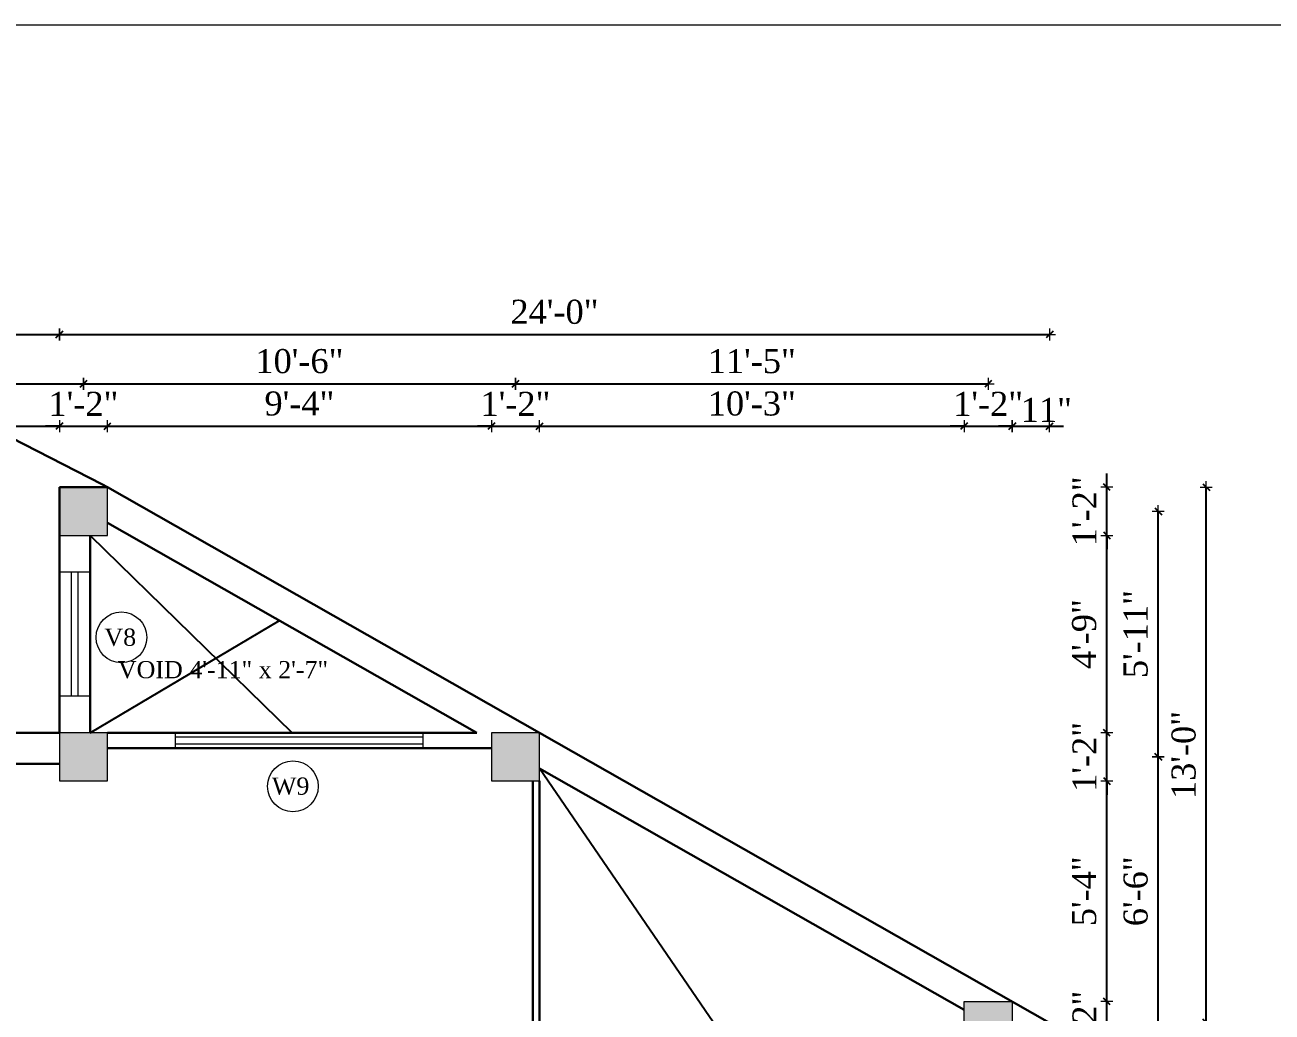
# Model space of a CAD drawing. Header units: inches. Extents: x 4069 to 291496, y -47643 to 12535.
# Drawn here: x 120503.4 to 120865.9, y -27187.7 to -26900.8 of the extents above; entities that cross this region are included whole.
import ezdxf

# ---------------------------------------------------------------- set-up
doc = ezdxf.new("R2010")
doc.units = ezdxf.units.IN
doc.header["$LTSCALE"] = 5
doc.header["$MEASUREMENT"] = 0
for name, color, linetype, lineweight in [('A-WALL', 7, 'Continuous', 9), ('Dimension', 7, 'Continuous', 18), ('Dw', 2, 'Continuous', 18), ('ele1', 21, 'Continuous', 20)]:
    doc.layers.add(name, color=color, linetype=linetype, lineweight=lineweight)
doc.layers.add('dim line', color=7, linetype='Continuous', lineweight=15, true_color=0xfab2b2)
doc.layers.add('TEXT', color=6, linetype='Continuous')
doc.layers.add('WALL', color=7, linetype='Continuous')
doc.styles.add('ordinary', font='times.ttf')
doc.dimstyles.new('Copy of 96', dxfattribs={"dimtxt": 7, "dimasz": 4, "dimexe": 0.5, "dimexo": 0.5, "dimgap": 3, "dimtad": 1, "dimdec": 1, "dimzin": 11, "dimdsep": 46, "dimlunit": 4, "dimtxsty": 'ordinary', "dimblk": 'OBLIQUE', "dimcen": 0.09, "dimse1": 1, "dimse2": 1, "dimclrt": 6, "dimazin": 0, "dimtfac": 1, "dimtdec": 1, "dimtix": 1, "dimtmove": 2, "dimatfit": 3, "dimldrblk": 'leader', "dimfxl": 0.5, "dimfxlon": 1, "dimtolj": 1, "dimtzin": 0, "dimarcsym": 0})

# ---------------------------------------------------------------- blocks, each defined once
blk = doc.blocks.new('oblique')
at = {"color": 0, "lineweight": -2}
blk.add_line((0.25, 0.25), (-0.25, -0.25), dxfattribs=at)
at = {"layer": 'dim line', "lineweight": 9}
for p, q in [((-0.4375, 0), (0.4375, 0)), ((0, 0.4375), (0, -0.4375))]:
    blk.add_line(p, q, dxfattribs=at)
blk = doc.blocks.new('*D5226')
at = {"layer": 'A-WALL', "color": 0, "lineweight": -2, "ltscale": 5, "transparency": 16777216}
for p, q in [((120817.88, -27184.63), (120817.88, -27180.63)), ((120817.88, -27198.63), (120817.88, -27184.63)), ((120817.88, -27198.63), (120817.88, -27202.63))]:
    blk.add_line(p, q, dxfattribs=at)
at = {"layer": 'Defpoints', "color": 0, "ltscale": 5, "transparency": 16777216}
for p in [(120790.39, -27184.63), (120817.88, -27184.63), (120790.39, -27198.63)]:
    blk.add_point(p, dxfattribs=at)
at = {"layer": 'A-WALL', "color": 0, "lineweight": -2, "ltscale": 5, "transparency": 16777216, "xscale": 4, "yscale": 4, "zscale": 4}
for p, rotation in [((120817.88, -27184.63), 270), ((120817.88, -27198.63), 90)]:
    blk.add_blockref('oblique', p, dxfattribs=dict(at, rotation=rotation))
at = {"layer": 'A-WALL', "color": 6, "ltscale": 5, "transparency": 16777216, "insert": (120811.38, -27191.63), "char_height": 7, "attachment_point": 5, "rotation": 90, "style": 'ordinary'}
blk.add_mtext('\\A1;1\'-2"', dxfattribs=at)
blk = doc.blocks.new('_OBLIQUE')
at = {"color": 0, "linetype": 'ByBlock'}
blk.add_line((-0.5, -0.5), (0.5, 0.5), dxfattribs=at)
blk = doc.blocks.new('leader')
at = {"layer": 'Dimension'}
for p, q in [((0, -4.328), (0, 4.328)), ((-4.424, 0), (4.424, 0))]:
    blk.add_line(p, q, dxfattribs=at)
blk = doc.blocks.new('*D5227')
at = {"layer": 'A-WALL', "color": 0, "lineweight": -2, "ltscale": 5, "transparency": 16777216}
blk.add_line((120817.88, -27184.63), (120817.88, -27120.52), dxfattribs=at)
at = {"layer": 'Defpoints', "color": 0, "ltscale": 5, "transparency": 16777216}
for p in [(120653.01, -27120.52), (120817.88, -27120.52), (120790.39, -27184.63)]:
    blk.add_point(p, dxfattribs=at)
at = {"layer": 'A-WALL', "color": 0, "lineweight": -2, "ltscale": 5, "transparency": 16777216, "xscale": 4, "yscale": 4, "zscale": 4}
for p, rotation in [((120817.88, -27120.52), 90), ((120817.88, -27184.63), 270)]:
    blk.add_blockref('oblique', p, dxfattribs=dict(at, rotation=rotation))
at = {"layer": 'A-WALL', "color": 6, "ltscale": 5, "transparency": 16777216, "insert": (120811.32, -27152.58), "char_height": 7, "attachment_point": 5, "rotation": 90, "style": 'ordinary'}
blk.add_mtext('\\A1;5\'-4"', dxfattribs=at)
blk = doc.blocks.new('*D5228')
at = {"layer": 'A-WALL', "color": 0, "lineweight": -2, "ltscale": 5, "transparency": 16777216}
for p, q in [((120817.88, -27106.52), (120817.88, -27102.52)), ((120817.88, -27120.52), (120817.88, -27106.52)), ((120817.88, -27120.52), (120817.88, -27124.52))]:
    blk.add_line(p, q, dxfattribs=at)
at = {"layer": 'Defpoints', "color": 0, "ltscale": 5, "transparency": 16777216}
for p in [(120653.01, -27106.52), (120817.88, -27106.52), (120653.01, -27120.52)]:
    blk.add_point(p, dxfattribs=at)
at = {"layer": 'A-WALL', "color": 0, "lineweight": -2, "ltscale": 5, "transparency": 16777216, "xscale": 4, "yscale": 4, "zscale": 4}
for p, rotation in [((120817.88, -27106.52), 270), ((120817.88, -27120.52), 90)]:
    blk.add_blockref('oblique', p, dxfattribs=dict(at, rotation=rotation))
at = {"layer": 'A-WALL', "color": 6, "ltscale": 5, "transparency": 16777216, "insert": (120811.38, -27113.52), "char_height": 7, "attachment_point": 5, "rotation": 90, "style": 'ordinary'}
blk.add_mtext('\\A1;1\'-2"', dxfattribs=at)
blk = doc.blocks.new('*D5229')
at = {"layer": 'A-WALL', "color": 0, "lineweight": -2, "ltscale": 5, "transparency": 16777216}
blk.add_line((120817.88, -27106.52), (120817.88, -27049.14), dxfattribs=at)
at = {"layer": 'Defpoints', "color": 0, "ltscale": 5, "transparency": 16777216}
for p in [(120527.44, -27049.14), (120817.88, -27049.14), (120653.01, -27106.52)]:
    blk.add_point(p, dxfattribs=at)
at = {"layer": 'A-WALL', "color": 0, "lineweight": -2, "ltscale": 5, "transparency": 16777216, "xscale": 4, "yscale": 4, "zscale": 4}
for p, rotation in [((120817.88, -27049.14), 90), ((120817.88, -27106.52), 270)]:
    blk.add_blockref('oblique', p, dxfattribs=dict(at, rotation=rotation))
at = {"layer": 'A-WALL', "color": 6, "ltscale": 5, "transparency": 16777216, "insert": (120811.31, -27077.83), "char_height": 7, "attachment_point": 5, "rotation": 90, "style": 'ordinary'}
blk.add_mtext('\\A1;4\'-9"', dxfattribs=at)
blk = doc.blocks.new('*D5230')
at = {"layer": 'A-WALL', "color": 0, "lineweight": -2, "ltscale": 5, "transparency": 16777216}
for p, q in [((120817.88, -27035.14), (120817.88, -27031.14)), ((120817.88, -27049.14), (120817.88, -27035.14)), ((120817.88, -27049.14), (120817.88, -27053.14))]:
    blk.add_line(p, q, dxfattribs=at)
at = {"layer": 'Defpoints', "color": 0, "ltscale": 5, "transparency": 16777216}
for p in [(120527.44, -27035.14), (120817.88, -27035.14), (120527.44, -27049.14)]:
    blk.add_point(p, dxfattribs=at)
at = {"layer": 'A-WALL', "color": 0, "lineweight": -2, "ltscale": 5, "transparency": 16777216, "xscale": 4, "yscale": 4, "zscale": 4}
for p, rotation in [((120817.88, -27035.14), 270), ((120817.88, -27049.14), 90)]:
    blk.add_blockref('oblique', p, dxfattribs=dict(at, rotation=rotation))
at = {"layer": 'A-WALL', "color": 6, "ltscale": 5, "transparency": 16777216, "insert": (120811.38, -27042.14), "char_height": 7, "attachment_point": 5, "rotation": 90, "style": 'ordinary'}
blk.add_mtext('\\A1;1\'-2"', dxfattribs=at)
blk = doc.blocks.new('*D5232')
at = {"layer": 'A-WALL', "color": 0, "lineweight": -2, "ltscale": 5, "transparency": 16777216}
blk.add_line((120832.84, -27191.63), (120832.84, -27113.52), dxfattribs=at)
at = {"layer": 'Defpoints', "color": 0, "ltscale": 5, "transparency": 16777216}
for p in [(120646.01, -27113.52), (120832.84, -27113.52), (120783.39, -27191.63)]:
    blk.add_point(p, dxfattribs=at)
at = {"layer": 'A-WALL', "color": 0, "lineweight": -2, "ltscale": 5, "transparency": 16777216, "xscale": 4, "yscale": 4, "zscale": 4}
for p, rotation in [((120832.84, -27113.52), 90), ((120832.84, -27191.63), 270)]:
    blk.add_blockref('oblique', p, dxfattribs=dict(at, rotation=rotation))
at = {"layer": 'A-WALL', "color": 6, "ltscale": 5, "transparency": 16777216, "insert": (120826.28, -27152.58), "char_height": 7, "attachment_point": 5, "rotation": 90, "style": 'ordinary'}
blk.add_mtext('\\A1;6\'-6"', dxfattribs=at)
blk = doc.blocks.new('*D5233')
at = {"layer": 'A-WALL', "color": 0, "lineweight": -2, "ltscale": 5, "transparency": 16777216}
blk.add_line((120832.84, -27113.52), (120832.84, -27042.14), dxfattribs=at)
at = {"layer": 'Defpoints', "color": 0, "ltscale": 5, "transparency": 16777216}
for p in [(120520.44, -27042.14), (120832.84, -27042.14), (120646.01, -27113.52)]:
    blk.add_point(p, dxfattribs=at)
at = {"layer": 'A-WALL', "color": 0, "lineweight": -2, "ltscale": 5, "transparency": 16777216, "xscale": 4, "yscale": 4, "zscale": 4}
for p, rotation in [((120832.84, -27042.14), 90), ((120832.84, -27113.52), 270)]:
    blk.add_blockref('oblique', p, dxfattribs=dict(at, rotation=rotation))
at = {"layer": 'A-WALL', "color": 6, "ltscale": 5, "transparency": 16777216, "insert": (120826.28, -27077.83), "char_height": 7, "attachment_point": 5, "rotation": 90, "style": 'ordinary'}
blk.add_mtext('\\A1;5\'-11"', dxfattribs=at)
blk = doc.blocks.new('*D5206')
at = {"layer": 'A-WALL', "color": 0, "lineweight": -2, "ltscale": 5, "transparency": 16777216}
blk.add_line((120406.55, -27017.41), (120513.44, -27017.41), dxfattribs=at)
at = {"layer": 'Defpoints', "color": 0, "ltscale": 5, "transparency": 16777216}
for p in [(120513.44, -27017.41), (120513.44, -27035.14), (120406.55, -27106.52)]:
    blk.add_point(p, dxfattribs=at)
at = {"layer": 'A-WALL', "color": 0, "lineweight": -2, "ltscale": 5, "transparency": 16777216, "xscale": 4, "yscale": 4, "zscale": 4, "rotation": 180}
blk.add_blockref('oblique', (120406.55, -27017.41), dxfattribs=at)
at = {"layer": 'A-WALL', "color": 0, "lineweight": -2, "ltscale": 5, "transparency": 16777216, "xscale": 4, "yscale": 4, "zscale": 4}
blk.add_blockref('oblique', (120513.44, -27017.41), dxfattribs=at)
at = {"layer": 'A-WALL', "color": 6, "ltscale": 5, "transparency": 16777216, "insert": (120460, -27010.85), "char_height": 7, "attachment_point": 5, "style": 'ordinary'}
blk.add_mtext('\\A1;8\'-11"', dxfattribs=at)
blk = doc.blocks.new('*D5207')
at = {"layer": 'A-WALL', "color": 0, "lineweight": -2, "ltscale": 5, "transparency": 16777216}
for p, q in [((120513.44, -27017.41), (120509.44, -27017.41)), ((120513.44, -27017.41), (120527.44, -27017.41)), ((120527.44, -27017.41), (120531.44, -27017.41))]:
    blk.add_line(p, q, dxfattribs=at)
at = {"layer": 'Defpoints', "color": 0, "ltscale": 5, "transparency": 16777216}
for p in [(120527.44, -27017.41), (120513.44, -27035.14), (120527.44, -27035.14)]:
    blk.add_point(p, dxfattribs=at)
at = {"layer": 'A-WALL', "color": 0, "lineweight": -2, "ltscale": 5, "transparency": 16777216, "xscale": 4, "yscale": 4, "zscale": 4}
blk.add_blockref('oblique', (120513.44, -27017.41), dxfattribs=at)
at = {"layer": 'A-WALL', "color": 0, "lineweight": -2, "ltscale": 5, "transparency": 16777216, "xscale": 4, "yscale": 4, "zscale": 4, "rotation": 180}
blk.add_blockref('oblique', (120527.44, -27017.41), dxfattribs=at)
at = {"layer": 'A-WALL', "color": 6, "ltscale": 5, "transparency": 16777216, "insert": (120520.44, -27010.91), "char_height": 7, "attachment_point": 5, "style": 'ordinary'}
blk.add_mtext('\\A1;1\'-2"', dxfattribs=at)
blk = doc.blocks.new('*D5208')
at = {"layer": 'A-WALL', "color": 0, "lineweight": -2, "ltscale": 5, "transparency": 16777216}
blk.add_line((120527.44, -27017.41), (120639.01, -27017.41), dxfattribs=at)
at = {"layer": 'Defpoints', "color": 0, "ltscale": 5, "transparency": 16777216}
for p in [(120639.01, -27017.41), (120527.44, -27035.14), (120639.01, -27106.52)]:
    blk.add_point(p, dxfattribs=at)
at = {"layer": 'A-WALL', "color": 0, "lineweight": -2, "ltscale": 5, "transparency": 16777216, "xscale": 4, "yscale": 4, "zscale": 4, "rotation": 180}
blk.add_blockref('oblique', (120527.44, -27017.41), dxfattribs=at)
at = {"layer": 'A-WALL', "color": 0, "lineweight": -2, "ltscale": 5, "transparency": 16777216, "xscale": 4, "yscale": 4, "zscale": 4}
blk.add_blockref('oblique', (120639.01, -27017.41), dxfattribs=at)
at = {"layer": 'A-WALL', "color": 6, "ltscale": 5, "transparency": 16777216, "insert": (120583.22, -27010.84), "char_height": 7, "attachment_point": 5, "style": 'ordinary'}
blk.add_mtext('\\A1;9\'-4"', dxfattribs=at)
blk = doc.blocks.new('*D5209')
at = {"layer": 'A-WALL', "color": 0, "lineweight": -2, "ltscale": 5, "transparency": 16777216}
for p, q in [((120639.01, -27017.41), (120635.01, -27017.41)), ((120639.01, -27017.41), (120653.01, -27017.41)), ((120653.01, -27017.41), (120657.01, -27017.41))]:
    blk.add_line(p, q, dxfattribs=at)
at = {"layer": 'Defpoints', "color": 0, "ltscale": 5, "transparency": 16777216}
for p in [(120653.01, -27017.41), (120639.01, -27106.52), (120653.01, -27106.52)]:
    blk.add_point(p, dxfattribs=at)
at = {"layer": 'A-WALL', "color": 0, "lineweight": -2, "ltscale": 5, "transparency": 16777216, "xscale": 4, "yscale": 4, "zscale": 4}
blk.add_blockref('oblique', (120639.01, -27017.41), dxfattribs=at)
at = {"layer": 'A-WALL', "color": 0, "lineweight": -2, "ltscale": 5, "transparency": 16777216, "xscale": 4, "yscale": 4, "zscale": 4, "rotation": 180}
blk.add_blockref('oblique', (120653.01, -27017.41), dxfattribs=at)
at = {"layer": 'A-WALL', "color": 6, "ltscale": 5, "transparency": 16777216, "insert": (120646.01, -27010.91), "char_height": 7, "attachment_point": 5, "style": 'ordinary'}
blk.add_mtext('\\A1;1\'-2"', dxfattribs=at)
blk = doc.blocks.new('*D5210')
at = {"layer": 'A-WALL', "color": 0, "lineweight": -2, "ltscale": 5, "transparency": 16777216}
blk.add_line((120653.01, -27017.41), (120776.39, -27017.41), dxfattribs=at)
at = {"layer": 'Defpoints', "color": 0, "ltscale": 5, "transparency": 16777216}
for p in [(120776.39, -27017.41), (120653.01, -27106.52), (120776.39, -27184.63)]:
    blk.add_point(p, dxfattribs=at)
at = {"layer": 'A-WALL', "color": 0, "lineweight": -2, "ltscale": 5, "transparency": 16777216, "xscale": 4, "yscale": 4, "zscale": 4, "rotation": 180}
blk.add_blockref('oblique', (120653.01, -27017.41), dxfattribs=at)
at = {"layer": 'A-WALL', "color": 0, "lineweight": -2, "ltscale": 5, "transparency": 16777216, "xscale": 4, "yscale": 4, "zscale": 4}
blk.add_blockref('oblique', (120776.39, -27017.41), dxfattribs=at)
at = {"layer": 'A-WALL', "color": 6, "ltscale": 5, "transparency": 16777216, "insert": (120714.7, -27010.85), "char_height": 7, "attachment_point": 5, "style": 'ordinary'}
blk.add_mtext('\\A1;10\'-3"', dxfattribs=at)
blk = doc.blocks.new('*D5211')
at = {"layer": 'A-WALL', "color": 0, "lineweight": -2, "ltscale": 5, "transparency": 16777216}
for p, q in [((120776.39, -27017.41), (120772.39, -27017.41)), ((120776.39, -27017.41), (120790.39, -27017.41)), ((120790.39, -27017.41), (120794.39, -27017.41))]:
    blk.add_line(p, q, dxfattribs=at)
at = {"layer": 'Defpoints', "color": 0, "ltscale": 5, "transparency": 16777216}
for p in [(120790.39, -27017.41), (120776.39, -27184.63), (120790.39, -27184.63)]:
    blk.add_point(p, dxfattribs=at)
at = {"layer": 'A-WALL', "color": 0, "lineweight": -2, "ltscale": 5, "transparency": 16777216, "xscale": 4, "yscale": 4, "zscale": 4}
blk.add_blockref('oblique', (120776.39, -27017.41), dxfattribs=at)
at = {"layer": 'A-WALL', "color": 0, "lineweight": -2, "ltscale": 5, "transparency": 16777216, "xscale": 4, "yscale": 4, "zscale": 4, "rotation": 180}
blk.add_blockref('oblique', (120790.39, -27017.41), dxfattribs=at)
at = {"layer": 'A-WALL', "color": 6, "ltscale": 5, "transparency": 16777216, "insert": (120783.39, -27010.91), "char_height": 7, "attachment_point": 5, "style": 'ordinary'}
blk.add_mtext('\\A1;1\'-2"', dxfattribs=at)
blk = doc.blocks.new('*D5212')
at = {"layer": 'A-WALL', "color": 0, "lineweight": -2, "ltscale": 5, "transparency": 16777216}
for p, q in [((120790.39, -27017.41), (120786.39, -27017.41)), ((120790.39, -27017.41), (120801.25, -27017.41)), ((120801.25, -27017.41), (120805.25, -27017.41))]:
    blk.add_line(p, q, dxfattribs=at)
at = {"layer": 'Defpoints', "color": 0, "ltscale": 5, "transparency": 16777216}
for p in [(120801.25, -27017.41), (120790.39, -27184.63), (120801.25, -27190.8)]:
    blk.add_point(p, dxfattribs=at)
at = {"layer": 'A-WALL', "color": 0, "lineweight": -2, "ltscale": 5, "transparency": 16777216, "xscale": 4, "yscale": 4, "zscale": 4}
blk.add_blockref('oblique', (120790.39, -27017.41), dxfattribs=at)
at = {"layer": 'A-WALL', "color": 0, "lineweight": -2, "ltscale": 5, "transparency": 16777216, "xscale": 4, "yscale": 4, "zscale": 4, "rotation": 180}
blk.add_blockref('oblique', (120801.25, -27017.41), dxfattribs=at)
at = {"layer": 'A-WALL', "color": 6, "ltscale": 5, "transparency": 16777216, "insert": (120800.3, -27012.66), "char_height": 7, "attachment_point": 5, "style": 'ordinary'}
blk.add_mtext('\\A1;11"', dxfattribs=at)
blk = doc.blocks.new('*D5213')
at = {"layer": 'A-WALL', "color": 0, "lineweight": -2, "ltscale": 5, "transparency": 16777216}
blk.add_line((120399.55, -27005.1), (120520.44, -27005.1), dxfattribs=at)
at = {"layer": 'Defpoints', "color": 0, "ltscale": 5, "transparency": 16777216}
for p in [(120520.44, -27005.1), (120399.55, -27113.52), (120520.44, -27113.52)]:
    blk.add_point(p, dxfattribs=at)
at = {"layer": 'A-WALL', "color": 0, "lineweight": -2, "ltscale": 5, "transparency": 16777216, "xscale": 4, "yscale": 4, "zscale": 4, "rotation": 180}
blk.add_blockref('oblique', (120399.55, -27005.1), dxfattribs=at)
at = {"layer": 'A-WALL', "color": 0, "lineweight": -2, "ltscale": 5, "transparency": 16777216, "xscale": 4, "yscale": 4, "zscale": 4}
blk.add_blockref('oblique', (120520.44, -27005.1), dxfattribs=at)
at = {"layer": 'A-WALL', "color": 6, "ltscale": 5, "transparency": 16777216, "insert": (120460, -26998.54), "char_height": 7, "attachment_point": 5, "style": 'ordinary'}
blk.add_mtext('\\A1;10\'-1"', dxfattribs=at)
blk = doc.blocks.new('*D5214')
at = {"layer": 'A-WALL', "color": 0, "lineweight": -2, "ltscale": 5, "transparency": 16777216}
blk.add_line((120520.44, -27005.1), (120646.01, -27005.1), dxfattribs=at)
at = {"layer": 'Defpoints', "color": 0, "ltscale": 5, "transparency": 16777216}
for p in [(120646.01, -27005.1), (120520.44, -27113.52), (120646.01, -27113.52)]:
    blk.add_point(p, dxfattribs=at)
at = {"layer": 'A-WALL', "color": 0, "lineweight": -2, "ltscale": 5, "transparency": 16777216, "xscale": 4, "yscale": 4, "zscale": 4, "rotation": 180}
blk.add_blockref('oblique', (120520.44, -27005.1), dxfattribs=at)
at = {"layer": 'A-WALL', "color": 0, "lineweight": -2, "ltscale": 5, "transparency": 16777216, "xscale": 4, "yscale": 4, "zscale": 4}
blk.add_blockref('oblique', (120646.01, -27005.1), dxfattribs=at)
at = {"layer": 'A-WALL', "color": 6, "ltscale": 5, "transparency": 16777216, "insert": (120583.22, -26998.54), "char_height": 7, "attachment_point": 5, "style": 'ordinary'}
blk.add_mtext('\\A1;10\'-6"', dxfattribs=at)
blk = doc.blocks.new('*D5215')
at = {"layer": 'A-WALL', "color": 0, "lineweight": -2, "ltscale": 5, "transparency": 16777216}
blk.add_line((120646.01, -27005.1), (120783.39, -27005.1), dxfattribs=at)
at = {"layer": 'Defpoints', "color": 0, "ltscale": 5, "transparency": 16777216}
for p in [(120783.39, -27005.1), (120646.01, -27113.52), (120783.39, -27191.63)]:
    blk.add_point(p, dxfattribs=at)
at = {"layer": 'A-WALL', "color": 0, "lineweight": -2, "ltscale": 5, "transparency": 16777216, "xscale": 4, "yscale": 4, "zscale": 4, "rotation": 180}
blk.add_blockref('oblique', (120646.01, -27005.1), dxfattribs=at)
at = {"layer": 'A-WALL', "color": 0, "lineweight": -2, "ltscale": 5, "transparency": 16777216, "xscale": 4, "yscale": 4, "zscale": 4}
blk.add_blockref('oblique', (120783.39, -27005.1), dxfattribs=at)
at = {"layer": 'A-WALL', "color": 6, "ltscale": 5, "transparency": 16777216, "insert": (120714.7, -26998.54), "char_height": 7, "attachment_point": 5, "style": 'ordinary'}
blk.add_mtext('\\A1;11\'-5"', dxfattribs=at)
blk = doc.blocks.new('*D5216')
at = {"layer": 'A-WALL', "color": 0, "lineweight": -2, "ltscale": 5, "transparency": 16777216}
blk.add_line((120392.55, -26990.76), (120513.44, -26990.76), dxfattribs=at)
at = {"layer": 'Defpoints', "color": 0, "ltscale": 5, "transparency": 16777216}
for p in [(120513.44, -26990.76), (120513.44, -27035.14), (120392.55, -27106.52)]:
    blk.add_point(p, dxfattribs=at)
at = {"layer": 'A-WALL', "color": 0, "lineweight": -2, "ltscale": 5, "transparency": 16777216, "xscale": 4, "yscale": 4, "zscale": 4, "rotation": 180}
blk.add_blockref('oblique', (120392.55, -26990.76), dxfattribs=at)
at = {"layer": 'A-WALL', "color": 0, "lineweight": -2, "ltscale": 5, "transparency": 16777216, "xscale": 4, "yscale": 4, "zscale": 4}
blk.add_blockref('oblique', (120513.44, -26990.76), dxfattribs=at)
at = {"layer": 'A-WALL', "color": 6, "ltscale": 5, "transparency": 16777216, "insert": (120453, -26984.2), "char_height": 7, "attachment_point": 5, "style": 'ordinary'}
blk.add_mtext('\\A1;10\'-1"', dxfattribs=at)
blk = doc.blocks.new('*D5217')
at = {"layer": 'A-WALL', "color": 0, "lineweight": -2, "ltscale": 5, "transparency": 16777216}
blk.add_line((120513.44, -26990.76), (120801.25, -26990.76), dxfattribs=at)
at = {"layer": 'Defpoints', "color": 0, "ltscale": 5, "transparency": 16777216}
for p in [(120801.25, -26990.76), (120513.44, -27035.14), (120801.25, -27190.8)]:
    blk.add_point(p, dxfattribs=at)
at = {"layer": 'A-WALL', "color": 0, "lineweight": -2, "ltscale": 5, "transparency": 16777216, "xscale": 4, "yscale": 4, "zscale": 4, "rotation": 180}
blk.add_blockref('oblique', (120513.44, -26990.76), dxfattribs=at)
at = {"layer": 'A-WALL', "color": 0, "lineweight": -2, "ltscale": 5, "transparency": 16777216, "xscale": 4, "yscale": 4, "zscale": 4}
blk.add_blockref('oblique', (120801.25, -26990.76), dxfattribs=at)
at = {"layer": 'A-WALL', "color": 6, "ltscale": 5, "transparency": 16777216, "insert": (120657.35, -26984.2), "char_height": 7, "attachment_point": 5, "style": 'ordinary'}
blk.add_mtext('\\A1;24\'-0"', dxfattribs=at)
blk = doc.blocks.new('*D5219')
at = {"layer": 'A-WALL', "color": 0, "lineweight": -2, "ltscale": 5, "transparency": 16777216}
blk.add_line((120846.79, -27190.8), (120846.79, -27035.14), dxfattribs=at)
at = {"layer": 'Defpoints', "color": 0, "ltscale": 5, "transparency": 16777216}
for p in [(120527.44, -27035.14), (120846.79, -27035.14), (120801.25, -27190.8)]:
    blk.add_point(p, dxfattribs=at)
at = {"layer": 'A-WALL', "color": 0, "lineweight": -2, "ltscale": 5, "transparency": 16777216, "xscale": 4, "yscale": 4, "zscale": 4}
for p, rotation in [((120846.79, -27035.14), 90), ((120846.79, -27190.8), 270)]:
    blk.add_blockref('oblique', p, dxfattribs=dict(at, rotation=rotation))
at = {"layer": 'A-WALL', "color": 6, "ltscale": 5, "transparency": 16777216, "insert": (120840.23, -27112.97), "char_height": 7, "attachment_point": 5, "rotation": 90, "style": 'ordinary'}
blk.add_mtext('\\A1;13\'-0"', dxfattribs=at)

msp = doc.modelspace()

# ---------------------------------------------------------------- hatches: boundary and pattern name
at = {"layer": 'WALL', "linetype": 'ByBlock', "ltscale": 5, "true_color": 0xf8991e}
h = msp.add_hatch(color=30, dxfattribs=at)
h.dxf.hatch_style = 1
h.paths.add_polyline_path([(120513.44021, -27049.14118), (120527.44021, -27049.14118), (120527.44021, -27035.14118), (120513.44021, -27035.14118)])
h = msp.add_hatch(color=30, dxfattribs=at)
h.dxf.hatch_style = 1
h.paths.add_polyline_path([(120513.44021, -27120.52457), (120527.44021, -27120.52457), (120527.44021, -27106.52457), (120513.44021, -27106.52457)])
h = msp.add_hatch(color=30, dxfattribs=at)
h.dxf.hatch_style = 1
h.paths.add_polyline_path([(120653.007, -27120.52457), (120653.007, -27106.52457), (120639.007, -27106.52457), (120639.007, -27120.52457)])
h = msp.add_hatch(color=30, dxfattribs=at)
h.dxf.hatch_style = 1
h.paths.add_polyline_path([(120776.39365, -27184.62743), (120776.39365, -27198.62743), (120790.39365, -27198.62743), (120790.39365, -27184.62743)])

# ---------------------------------------------------------------- linework, layer by layer
at = {"layer": 'A-WALL', "lineweight": 30}
for p, q in [((120495.44021, -27018.78045), (120525.9664, -27034.30333)), ((120513.44021, -27035.14118), (120513.44021, -27106.52457)), ((120527.44021, -27035.14118), (120513.44021, -27035.14118)), ((120525.9664, -27034.30333), (120527.44021, -27035.14118)), ((120527.44021, -27035.14118), (120653.007, -27106.52457)), ((120527.44021, -27045.49384), (120634.79618, -27106.52457)), ((120522.44021, -27049.14118), (120522.44021, -27106.52457)), ((120406.55395, -27106.52457), (120513.44021, -27106.52457)), ((120527.44021, -27106.52457), (120634.79618, -27106.52457)), ((120653.007, -27106.52457), (120801.25289, -27190.80079)), ((120639.007, -27111.02457), (120527.44021, -27111.02457)), ((120513.44021, -27115.52457), (120406.55395, -27115.52457)), ((120653.007, -27116.87724), (120776.39365, -27187.02124)), ((120651.007, -27120.52457), (120651.007, -27247.3069)), ((120653.007, -27120.52457), (120653.007, -27247.3069))]:
    msp.add_line(p, q, dxfattribs=at)
at = {"layer": 'A-WALL', "ltscale": 5}
for p, q in [((120522.44021, -27059.83288), (120513.44021, -27059.83288)), ((120522.44021, -27095.83288), (120513.44021, -27095.83288)), ((120547.22361, -27111.02457), (120547.22361, -27106.52457)), ((120619.22361, -27111.02457), (120619.22361, -27106.52457))]:
    msp.add_line(p, q, dxfattribs=at)
for points in [[(120513.44021, -27049.14118), (120527.44021, -27049.14118), (120527.44021, -27035.14118), (120513.44021, -27035.14118)], [(120513.44021, -27120.52457), (120527.44021, -27120.52457), (120527.44021, -27106.52457), (120513.44021, -27106.52457)], [(120639.007, -27120.52457), (120653.007, -27120.52457), (120653.007, -27106.52457), (120639.007, -27106.52457)], [(120776.39365, -27184.62743), (120790.39365, -27184.62743), (120790.39365, -27198.62743), (120776.39365, -27198.62743)]]:
    msp.add_lwpolyline(points, close=True, dxfattribs=at)
for centre in [(120531.48426, -27078.79066), (120581.3217, -27122.06801)]:
    msp.add_circle(centre, 7.38406, dxfattribs=at)
at = {"layer": 'Dw', "color": 3}
for p, q in [((120516.94021, -27095.83288), (120516.94021, -27059.83288)), ((120518.94021, -27095.83288), (120518.94021, -27059.83288)), ((120619.22361, -27107.77457), (120547.22361, -27107.77457)), ((120619.22361, -27109.77457), (120547.22361, -27109.77457))]:
    msp.add_line(p, q, dxfattribs=at)
at = {"layer": 'ele1'}
msp.add_lwpolyline([(118398.77009, -26900.77781), (121483.73454, -26900.77781), (121483.73454, -29056.11078), (118398.77009, -29056.11078)], close=True, dxfattribs=at)
msp.add_lwpolyline([(118398.77009, -26900.77781), (121483.73454, -26900.77781), (121483.73454, -29056.11078), (118398.77009, -29056.11078)], close=True, dxfattribs=at)
at = {"layer": 'WALL', "color": 30, "linetype": 'ByBlock', "ltscale": 5, "true_color": 0xf8991e}
for p, q in [((120522.44021, -27049.14118), (120581.1182, -27106.52457)), ((120522.44021, -27106.52457), (120577.38891, -27073.88915)), ((120742.01627, -27246.8069), (120653.007, -27116.87724))]:
    msp.add_line(p, q, dxfattribs=at)

# ---------------------------------------------------------------- texts
at = {"layer": 'TEXT', "style": 'ordinary'}
for s, p in [('V8', (120526.52202, -27081.23478)), ('VOID 4\'-11" x 2\'-7"', (120530.43927, -27090.65698)), ('W9', (120575.20418, -27124.51213))]:
    msp.add_text(s, height=5, dxfattribs=at).set_placement(p)

# ---------------------------------------------------------------- dimensions: what is measured, and where the dimension line sits
at = {"layer": 'A-WALL', "ltscale": 5}
for base, p1, p2, picture, middle in [((120513.44021, -26990.76419), (120392.55395, -27106.52457), (120513.44021, -27035.14118), '*D5216', (120452.99708, -26984.20363)), ((120801.25289, -26990.76419), (120513.44021, -27035.14118), (120801.25289, -27190.80079), '*D5217', (120657.34655, -26984.20363)), ((120520.44021, -27005.0987), (120399.55395, -27113.52457), (120520.44021, -27113.52457), '*D5213', (120459.99708, -26998.53814)), ((120646.007, -27005.0987), (120520.44021, -27113.52457), (120646.007, -27113.52457), '*D5214', (120583.22361, -26998.53814)), ((120783.39365, -27005.0987), (120646.007, -27113.52457), (120783.39365, -27191.62743), '*D5215', (120714.70033, -26998.53814)), ((120513.44021, -27017.41308), (120406.55395, -27106.52457), (120513.44021, -27035.14118), '*D5206', (120459.99708, -27010.85252)), ((120527.44021, -27017.41308), (120513.44021, -27035.14118), (120527.44021, -27035.14118), '*D5207', (120520.44021, -27010.91308)), ((120639.007, -27017.41308), (120527.44021, -27035.14118), (120639.007, -27106.52457), '*D5208', (120583.22361, -27010.84242)), ((120653.007, -27017.41308), (120639.007, -27106.52457), (120653.007, -27106.52457), '*D5209', (120646.007, -27010.91308)), ((120776.39365, -27017.41308), (120653.007, -27106.52457), (120776.39365, -27184.62743), '*D5210', (120714.70033, -27010.85252)), ((120790.39365, -27017.41308), (120776.39365, -27184.62743), (120790.39365, -27184.62743), '*D5211', (120783.39365, -27010.91308))]:
    dim = msp.add_linear_dim(base=base, p1=p1, p2=p2, dimstyle='Copy of 96', override={"dimdec": 0, "dimblk": 'oblique', "dimtdec": 0, "dimarcsym": 1}, dxfattribs=at)
    dim.commit()
    dim.dimension.update_dxf_attribs({"geometry": picture, "text_midpoint": middle})
dim = msp.add_linear_dim(base=(120801.25289, -27017.41308), p1=(120790.39365, -27184.62743), p2=(120801.25289, -27190.80079), dimstyle='Copy of 96', override={"dimdec": 0, "dimblk": 'oblique', "dimtdec": 0, "dimarcsym": 1}, dxfattribs=at)
dim.commit()
dim.dimension.update_dxf_attribs({"geometry": '*D5212', "text_midpoint": (120800.29993, -27012.66308), "dimtype": 160})
for base, p1, p2, picture, middle in [((120817.88275, -27035.14118), (120527.44021, -27049.14118), (120527.44021, -27035.14118), '*D5230', (120811.38275, -27042.14118)), ((120846.79407, -27035.14118), (120801.25289, -27190.80079), (120527.44021, -27035.14118), '*D5219', (120840.23351, -27112.97099)), ((120832.84074, -27042.14118), (120646.007, -27113.52457), (120520.44021, -27042.14118), '*D5233', (120826.28018, -27077.83288)), ((120817.88275, -27049.14118), (120653.007, -27106.52457), (120527.44021, -27049.14118), '*D5229', (120811.3121, -27077.83288)), ((120817.88275, -27106.52457), (120653.007, -27120.52457), (120653.007, -27106.52457), '*D5228', (120811.38275, -27113.52457)), ((120832.84074, -27113.52457), (120783.39365, -27191.62743), (120646.007, -27113.52457), '*D5232', (120826.28018, -27152.576)), ((120817.88275, -27120.52457), (120790.39365, -27184.62743), (120653.007, -27120.52457), '*D5227', (120811.32219, -27152.576)), ((120817.88275, -27184.62743), (120790.39365, -27198.62743), (120790.39365, -27184.62743), '*D5226', (120811.38275, -27191.62743))]:
    dim = msp.add_linear_dim(base=base, p1=p1, p2=p2, angle=90, dimstyle='Copy of 96', override={"dimdec": 0, "dimblk": 'oblique', "dimtdec": 0, "dimarcsym": 1}, dxfattribs=at)
    dim.commit()
    dim.dimension.update_dxf_attribs({"geometry": picture, "text_midpoint": middle})

doc.saveas('drawing.dxf')
